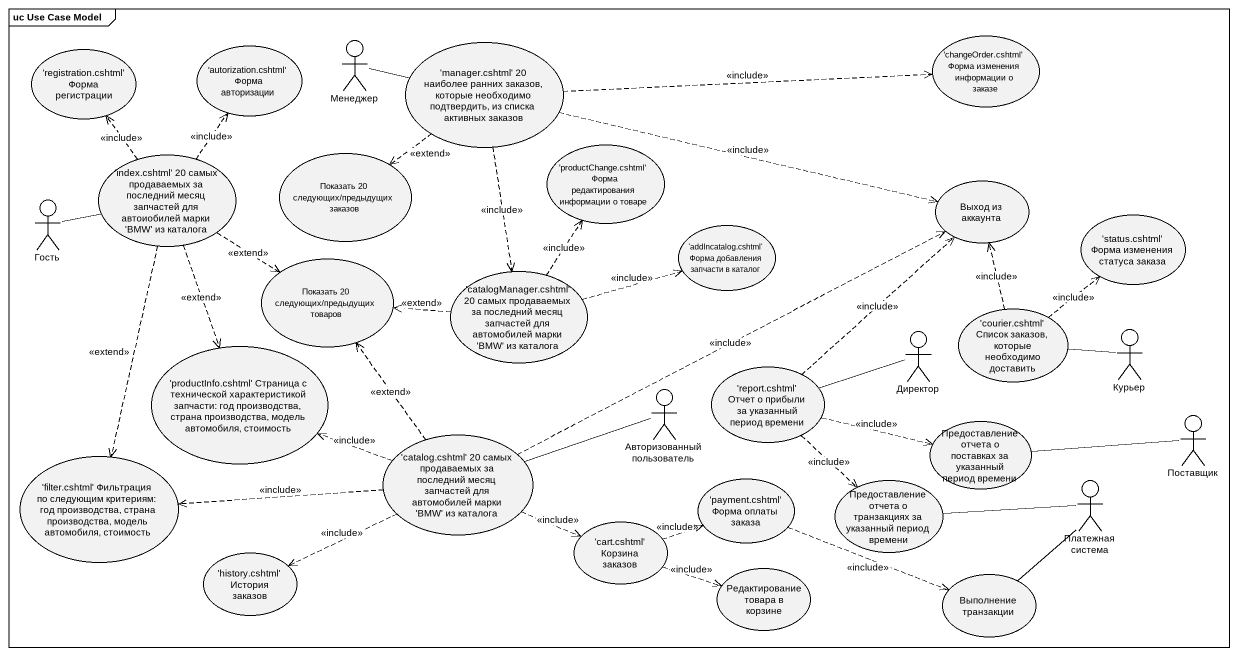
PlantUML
@startuml
mainframe uc Use Case Model
usecase "'registration.cshtml' Форма регистрации" as registration_cshtml_Форма
usecase "'autorization.cshtml' Форма авторизации" as autorization_cshtml_Форма
actor Менеджер
usecase "'manager.cshtml' 20 наиболее ранних заказов, которые необходимо подтвердить, из списка активных заказов" as manager_cshtml_20_наиболее
usecase "'changeOrder.cshtml' Форма изменения информации о заказе" as changeOrder_cshtml_Форма
usecase "'index.cshtml' 20 самых продаваемых за последний месяц запчастей для автоиобилей марки 'BMW' из каталога" as index_cshtml_20_самых
usecase "Показать 20 следующих/предыдущих заказов" as Показать_20_следующих
usecase "'productChange.cshtml' Форма редактирования информации о товаре" as productChange_cshtml_Форма
actor Гость
usecase "Выход из аккаунта" as Выход_из_аккаунта
usecase "'addIncatalog.cshtml' Форма добавления запчасти в каталог" as addIncatalog_cshtml_Форма
usecase "'status.cshtml' Форма изменения статуса заказа" as status_cshtml_Форма
usecase "Показать 20 следующих/предыдущих товаров" as Показать_20_следующих_2
usecase "'catalogManager.cshtml' 20 самых продаваемых за последний месяц запчастей для автомобилей марки 'BMW' из каталога" as catalogManager_cshtml_20
actor Директор
usecase "'courier.cshtml' Список заказов, которые необходимо доставить" as courier_cshtml_Список
actor Курьер
usecase "'productInfo.cshtml' Страница с технической характеристикой запчасти: год производства, страна производства, модель автомобиля, стоимость" as productInfo_cshtml_Страница
usecase "'report.cshtml' Отчет о прибыли за указанный период времени" as report_cshtml_Отчет_о
actor "Авторизованный пользователь" as Авторизованный_пользователь
usecase "'catalog.cshtml' 20 самых продаваемых за последний месяц запчастей для автомобилей марки 'BMW' из каталога" as catalog_cshtml_20_самых
usecase "Предоставление отчета о поставках за указанный период времени" as Предоставление_отчета_о
actor Поставщик
usecase "'filter.cshtml' Фильтрация по следующим критериям: год производства, страна производства, модель автомобиля, стоимость" as filter_cshtml_Фильтрация_по
usecase "'payment.cshtml' Форма оплаты заказа" as payment_cshtml_Форма_оплаты
usecase "Предоставление отчета о транзакциях за указанный период времени" as Предоставление_отчета_о_2
actor "Платежная система" as Платежная_система
usecase "'cart.cshtml' Корзина заказов" as cart_cshtml_Корзина_заказов
usecase "'history.cshtml' История заказов" as history_cshtml_История
usecase "Редактирование товара в корзине" as Редактирование_товара_в
usecase "Выполнение транзакции" as Выполнение_транзакции
Менеджер -right- manager_cshtml_20_наиболее
manager_cshtml_20_наиболее .right.> changeOrder_cshtml_Форма : <<include>>
manager_cshtml_20_наиболее ..> Показать_20_следующих : <<extend>>
manager_cshtml_20_наиболее .right.> Выход_из_аккаунта : <<include>>
manager_cshtml_20_наиболее ..> catalogManager_cshtml_20 : <<include>>
index_cshtml_20_самых .up.> registration_cshtml_Форма : <<include>>
index_cshtml_20_самых .up.> autorization_cshtml_Форма : <<include>>
index_cshtml_20_самых ..> Показать_20_следующих_2 : <<extend>>
index_cshtml_20_самых ..> productInfo_cshtml_Страница : <<extend>>
index_cshtml_20_самых ..> filter_cshtml_Фильтрация_по : <<extend>>
Гость -right- index_cshtml_20_самых
catalogManager_cshtml_20 .up.> productChange_cshtml_Форма : <<include>>
catalogManager_cshtml_20 .right.> addIncatalog_cshtml_Форма : <<include>>
catalogManager_cshtml_20 .left.> Показать_20_следующих_2 : <<extend>>
Директор -left- report_cshtml_Отчет_о
courier_cshtml_Список .up.> Выход_из_аккаунта : <<include>>
courier_cshtml_Список .up.> status_cshtml_Форма : <<include>>
Курьер -left- courier_cshtml_Список
report_cshtml_Отчет_о .up.> Выход_из_аккаунта : <<include>>
report_cshtml_Отчет_о .right.> Предоставление_отчета_о : <<include>>
report_cshtml_Отчет_о ..> Предоставление_отчета_о_2 : <<include>>
Авторизованный_пользователь -left- catalog_cshtml_20_самых
catalog_cshtml_20_самых .right.> Выход_из_аккаунта : <<include>>
catalog_cshtml_20_самых .up.> Показать_20_следующих_2 : <<extend>>
catalog_cshtml_20_самых .left.> productInfo_cshtml_Страница : <<include>>
catalog_cshtml_20_самых .left.> filter_cshtml_Фильтрация_по : <<include>>
catalog_cshtml_20_самых .right.> cart_cshtml_Корзина_заказов : <<include>>
catalog_cshtml_20_самых .left.> history_cshtml_История : <<include>>
Поставщик -left- Предоставление_отчета_о
payment_cshtml_Форма_оплаты .right.> Выполнение_транзакции : <<include>>
Платежная_система -left- Предоставление_отчета_о_2
Платежная_система -- Выполнение_транзакции
cart_cshtml_Корзина_заказов .right.> payment_cshtml_Форма_оплаты : <<include>>
cart_cshtml_Корзина_заказов .right.> Редактирование_товара_в : <<include>>
@enduml
